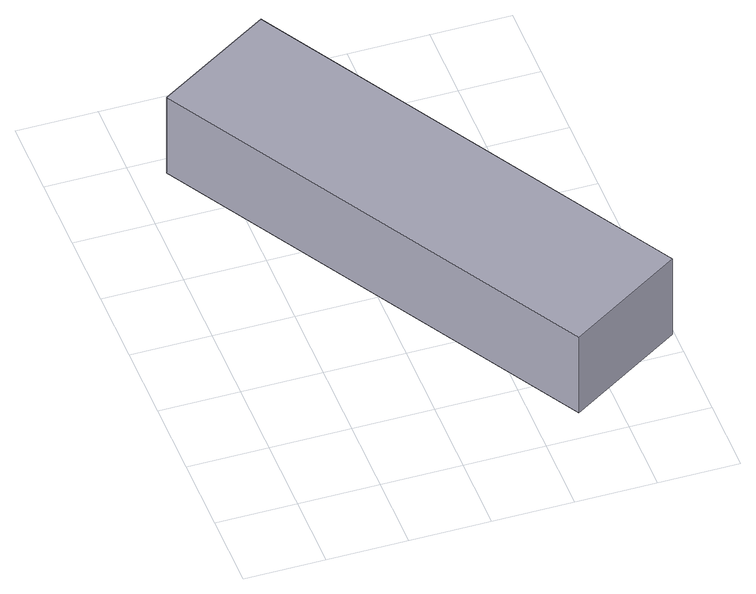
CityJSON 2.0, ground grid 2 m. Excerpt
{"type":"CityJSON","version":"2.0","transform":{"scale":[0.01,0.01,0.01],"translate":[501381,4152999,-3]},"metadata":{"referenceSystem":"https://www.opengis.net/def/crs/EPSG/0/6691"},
"CityObjects":{
"bridge1":{"type":"Bridge","attributes":{"function":"01","FacilityIdAttribute.prefecture":"07","FacilityIdAttribute.city":"07212"},"geometry":[{"type":"Solid","lod":"1","boundaries":[[[[0,1,2,3]],[[2,4,5,3]],[[1,6,4,2]],[[0,7,6,1]],[[3,5,7,0]],[[4,6,7,5]]]]}]}
},
"vertices":[
[706,82,46],[80,1153,46],[369,1333,46],[994,263,46],[369,1333,280],[994,263,280],[80,1153,280],[706,82,280]
]}
